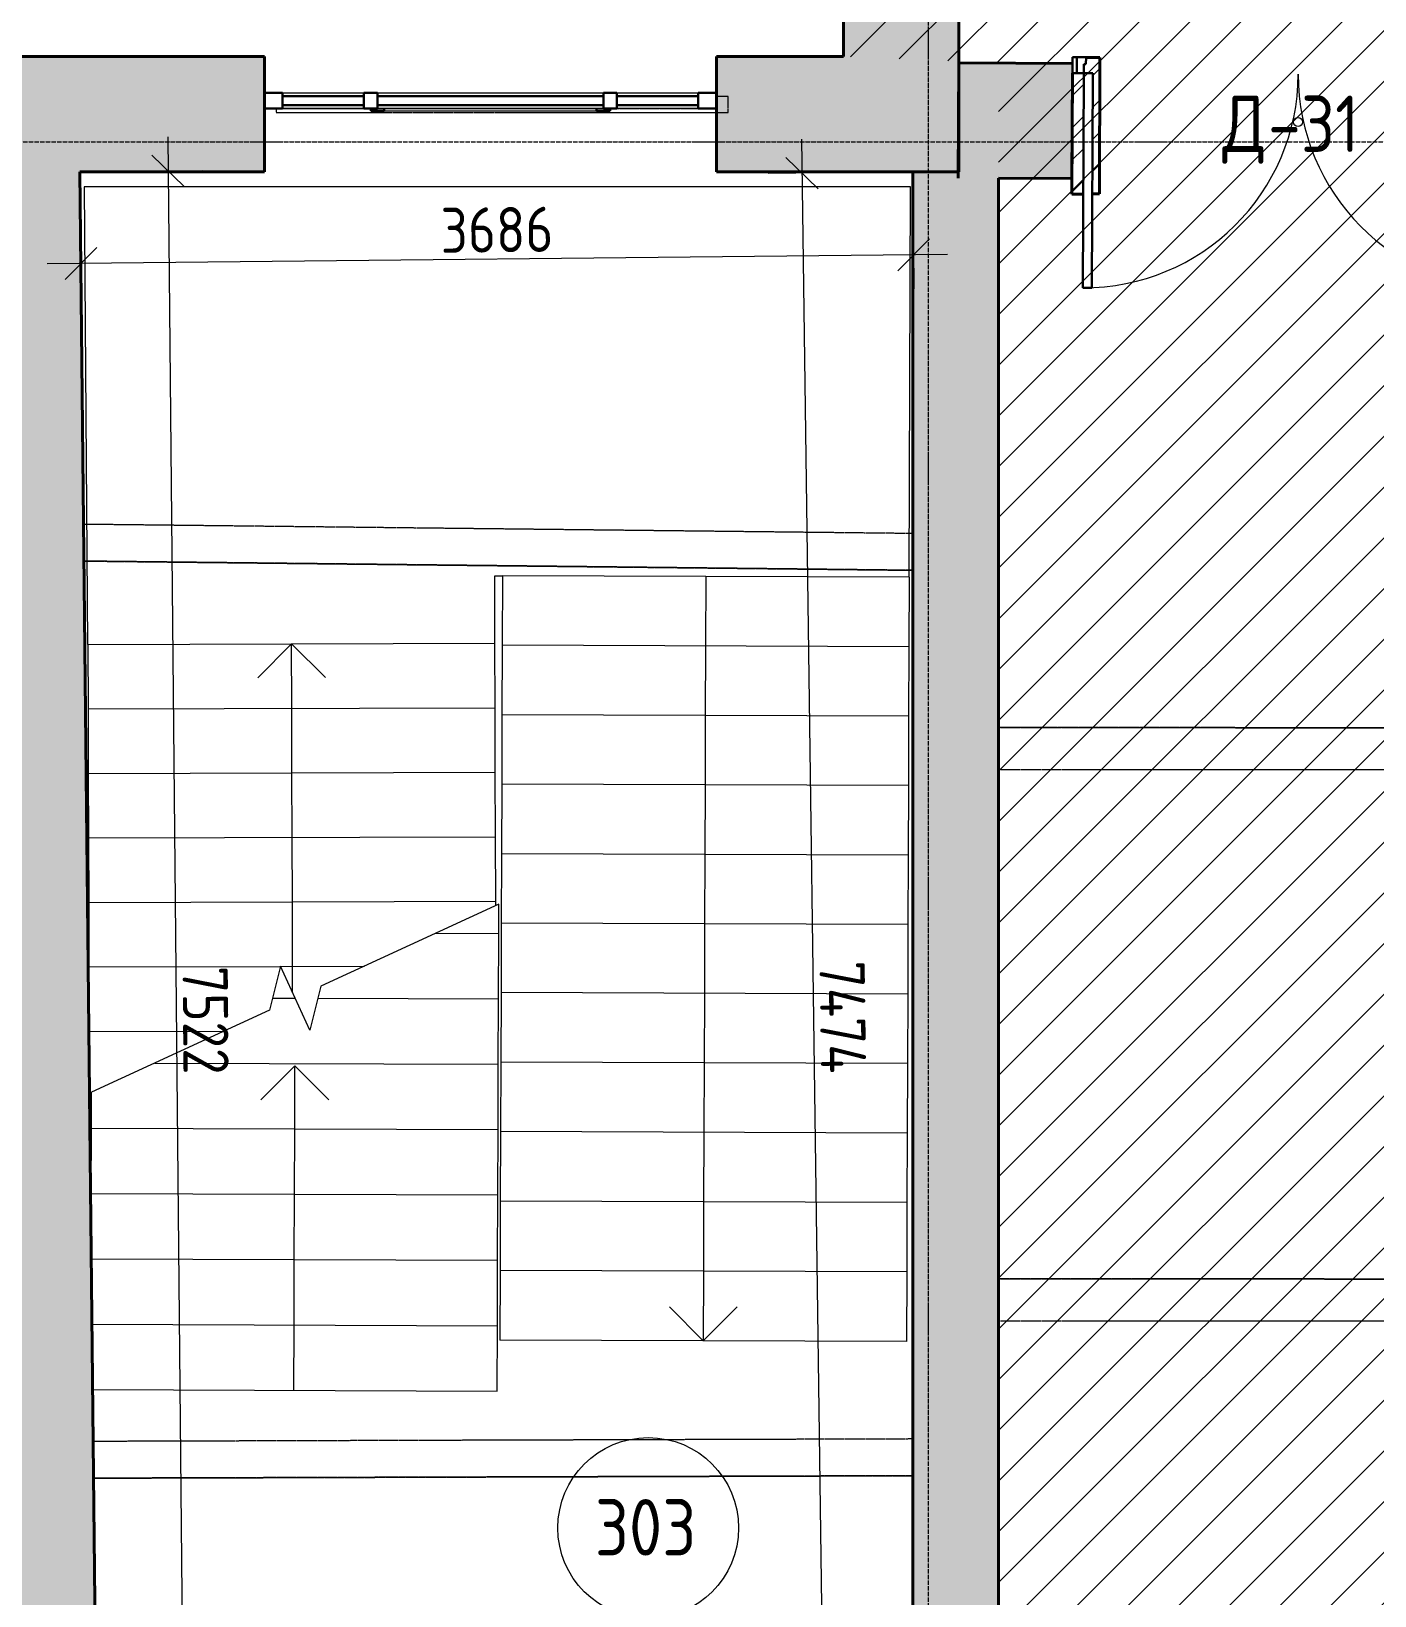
# Model space of a CAD drawing. Header units: millimetres. Extents: x -11886 to 379896, y -8130 to 47743.
# Drawn here: x 258416 to 264362, y 14271 to 21195 of the extents above; entities that cross this region are included whole.
import ezdxf

# ---------------------------------------------------------------- set-up
doc = ezdxf.new("R2010")
doc.units = ezdxf.units.MM
for name, pattern in [('ADSK_Линия сетки', [25, 20, -2.5, 0, -2.5]), ('ADSK_Сверху', [4.5, 3, -1.5]), ('ADSK_Снесено', [4.5, 3, -1.5])]:
    doc.linetypes.add(name, pattern=pattern)
for name, color, linetype, lineweight, true_color in [('_ Окна', 5, 'Continuous', 30, 0x0000ff), ('Витраж', 5, 'Continuous', 18, 0x0000ff), ('Двери', 5, 'Continuous', 18, 0x0000ff), ('Окна', 5, 'Continuous', 18, 0x0000ff), ('Панели витража', 5, 'Continuous', 18, 0x0000ff), ('Стены внутренние', 5, 'Continuous', 18, 0x0000ff), ('Стены наружные', 1, 'ADSK_Снесено', 18, 0xff0000)]:
    doc.layers.add(name, color=color, linetype=linetype, lineweight=lineweight, true_color=true_color)
for name, color, linetype, lineweight in [('Каркас', 7, 'Continuous', 18), ('Лестницы', 7, 'Continuous', 18), ('Марки дверей', 7, 'Continuous', 20), ('Марки помещений', 7, 'Continuous', 20), ('Оси', 7, 'Continuous', 9), ('Размеры', 7, 'Continuous', 9), ('Стены', 7, 'Continuous', 18), ('Стены разрез', 7, 'Continuous', 40), ('Стрелки вверх', 7, 'Continuous', 18)]:
    doc.layers.add(name, color=color, linetype=linetype, lineweight=lineweight)
doc.styles.add('GOST Common_1', font='GOST_Common.ttf', dxfattribs={"width": 0.9, "height": 200})
doc.styles.add('GOST Common_2', font='GOST_Common.ttf', dxfattribs={"width": 0.9, "height": 250})
doc.dimstyles.new('ADSK_Основной_2_мм_Округление_до_1_мм', dxfattribs={"dimscale": 304.8, "dimtxt": 201.142999, "dimasz": 0.463911, "dimexe": 0.492126, "dimexo": 0.492126, "dimgap": 0.098425, "dimtad": 1, "dimdec": 0, "dimdsep": 46, "dimtxsty": 'GOST Common_1', "dimblk1": 'OBLIQUE', "dimblk2": 'OBLIQUE', "dimsah": 1, "dimcen": 0.09, "dimdle": 0.492126, "dimazin": 2, "dimtfac": 1, "dimtdec": 4, "dimtix": 1, "dimtmove": 0, "dimatfit": 3, "dimfxl": 1, "dimtvp": 1, "dimtolj": 1, "dimtzin": 0, "dimlwd": 20, "dimlwe": 20, "dimarcsym": 2})

# ---------------------------------------------------------------- blocks, each defined once
blk = doc.blocks.new('Прямоугольный импост - 70х20_60мм-V1-03 План 3-го этажа')
at = {"layer": 'Витраж', "color": 161, "linetype": 'ADSK_Сверху', "true_color": 0xaaaaff}
for p, q in [((5965.7, 20818.9), (6435.7, 20818.9)), ((6435.7, 20748.9), (6435.7, 20818.9)), ((5965.7, 20748.9), (6435.7, 20748.9))]:
    blk.add_line(p, q, dxfattribs=at)
blk = doc.blocks.new('Прямоугольный импост - 70х20_60мм-1464263-03 План 3-го этажа')
at = {"layer": 'Витраж', "color": 161, "linetype": 'ADSK_Сверху', "true_color": 0xaaaaff}
for p, q in [((43940.6, 20773.6), (45000.6, 20773.6)), ((43940.6, 20703.6), (45000.6, 20703.6))]:
    blk.add_line(p, q, dxfattribs=at)
blk = doc.blocks.new('Прямоугольный импост - 70х20_60мм-V2-03 План 3-го этажа')
at = {"layer": 'Витраж', "color": 161, "linetype": 'ADSK_Сверху', "true_color": 0xaaaaff}
for p, q in [((4705.7, 20818.9), (4705.7, 20748.9)), ((4705.7, 20818.9), (5175.7, 20818.9)), ((4705.7, 20748.9), (5175.7, 20748.9))]:
    blk.add_line(p, q, dxfattribs=at)
blk = doc.blocks.new('Прямоугольный импост - 70х40_60мм-V4-03 План 3-го этажа')
at = {"layer": 'Витраж', "color": 161, "linetype": 'ADSK_Сверху', "true_color": 0xaaaaff}
for p, q in [((43522.8, 20703.6), (43522.8, 20686.5)), ((43522.8, 20686.5), (43992.8, 20686.5))]:
    blk.add_line(p, q, dxfattribs=at)
blk = doc.blocks.new('Прямоугольный импост - 70х40_60мм-V5-03 План 3-го этажа')
at = {"layer": 'Витраж', "color": 161, "linetype": 'ADSK_Сверху', "true_color": 0xaaaaff}
for p, q in [((45522.8, 20756.5), (45470.6, 20756.5)), ((45522.8, 20686.5), (45522.8, 20756.5)), ((45052.8, 20686.5), (45522.8, 20686.5))]:
    blk.add_line(p, q, dxfattribs=at)
blk = doc.blocks.new('Прямоугольный импост - 70х40_60мм-1464264-03 План 3-го этажа')
at = {"layer": 'Витраж', "color": 161, "linetype": 'ADSK_Сверху', "true_color": 0xaaaaff}
blk.add_line((43992.8, 20686.5), (45052.8, 20686.5), dxfattribs=at)
blk = doc.blocks.new('Системная панель - _AR_Стекло_40мм_привязка по центру-V137-03 План 3-го этажа')
at = {"layer": 'Панели витража', "lineweight": 30}
for p, q in [((180, 20), (-180, 20)), ((-180, 20), (-180, -20)), ((180, -20), (180, 20)), ((-180, -20), (180, -20))]:
    blk.add_line(p, q, dxfattribs=at)
blk = doc.blocks.new('Прямоугольный импост - 70х20_60мм-V138-03 План 3-го этажа')
at = {"layer": 'Витраж', "lineweight": 30}
for p, q in [((-80, 35), (0, 35)), ((-80, -35), (-80, 35)), ((0, 35), (0, -35)), ((0, -35), (-80, -35))]:
    blk.add_line(p, q, dxfattribs=at)
blk = doc.blocks.new('Прямоугольный импост - 70х20_60мм-V139-03 План 3-го этажа')
at = {"layer": 'Витраж', "lineweight": 30}
for p, q in [((0, 35), (-80, 35)), ((-80, 35), (-80, -35)), ((0, -35), (0, 35)), ((-80, -35), (0, -35))]:
    blk.add_line(p, q, dxfattribs=at)
blk = doc.blocks.new('Витраж-тент со смещением вовне - 60мм 30 сдвиг верхнее без сетки-1467094-03 План 3-го этажа')
at = {"layer": '_ Окна'}
for p, q in [((-530, -35), (-530, -45)), ((-530, -45), (-530, -35)), ((-470, -45), (-530, -45)), ((-470, -35), (-470, -45)), ((470, -35), (470, -45)), ((470, -45), (530, -45)), ((530, -45), (530, -35)), ((530, -45), (530, -35))]:
    blk.add_line(p, q, dxfattribs=at)
at = {"layer": 'Окна'}
blk.add_line((-470, -45), (470, -45), dxfattribs=at)
blk = doc.blocks.new('Системная панель - _AR_Стекло_40мм_привязка по центру-1464300-03 План 3-го этажа')
at = {"layer": 'Панели витража', "lineweight": 30}
for p, q in [((500, 20), (-500, 20)), ((-500, 20), (-500, -20)), ((500, -20), (500, 20)), ((-500, -20), (500, -20))]:
    blk.add_line(p, q, dxfattribs=at)
blk = doc.blocks.new('Прямоугольный импост - 70х60мм-V140-03 План 3-го этажа')
at = {"layer": 'Витраж', "lineweight": 30}
for p, q in [((-30, 35), (30, 35)), ((-30, -35), (-30, 35)), ((30, 35), (30, -35)), ((30, -35), (-30, -35))]:
    blk.add_line(p, q, dxfattribs=at)
blk = doc.blocks.new('Прямоугольный импост - 70х60мм-V110-03 План 3-го этажа')
at = {"layer": 'Витраж'}
for p, q in [((5995.7, 20818.9), (6355.7, 20818.9)), ((6355.7, 20748.9), (5995.7, 20748.9))]:
    blk.add_line(p, q, dxfattribs=at)
blk = doc.blocks.new('Прямоугольный импост - 70х60мм-1464265-03 План 3-го этажа')
at = {"layer": 'Витраж'}
for p, q in [((43970.6, 20773.6), (44970.6, 20773.6)), ((44970.6, 20703.6), (43970.6, 20703.6))]:
    blk.add_line(p, q, dxfattribs=at)
blk = doc.blocks.new('Новые проёмы 3 этаж - Новые проёмы 3 этаж-1676495-03 План 3-го этажа')
at = {"layer": 'Стены'}
h = blk.add_hatch(dxfattribs=at)
h.set_pattern_fill('FP_4', color=256, style=0, pattern_type=2)
h.set_pattern_definition([(45, (0, 0), (-70.71068, 70.71068), [])])
h.paths.add_polyline_path([(47096.3, 20860.3), (47136.3, 20860.1), (47133.8, 20325.4), (47166, 20325.7), (47167.5, 20929.5), (47106.6, 20929.7), (47106.4, 20900.2), (47096.4, 20900.2), (47096.3, 20860.4)])
h.paths.add_polyline_path([(47043.8, 20324.8), (47093.8, 20325.1), (47096.3, 20860.3), (47046.3, 20860.5), (47044.1, 20393.5)])
at = {"layer": 'Стены разрез'}
for p, q in [((47167.5, 20929.5), (47106.4, 20929.7)), ((47166, 20325.7), (47167.5, 20929.5)), ((47046.3, 20860.5), (47043.8, 20324.8)), ((47043.8, 20324.8), (47093.8, 20325.1)), ((47133.8, 20325.4), (47166, 20325.7))]:
    blk.add_line(p, q, dxfattribs=at)
blk = doc.blocks.new('AC_Дверь_Двупольная - Д-31 2000х2200h-2039733-03 План 3-го этажа')
at = {"layer": 'Двери', "lineweight": 30}
for p, q in [((-950, 738), (-910, 738)), ((-950, -212), (-950, 738)), ((-910, 738), (-910, -212)), ((950, 738), (910, 738)), ((910, 738), (910, -212)), ((950, -212), (950, 738)), ((-1000, -212), (-980, -212)), ((-1000, -282), (-1000, -212)), ((-980, -212), (-950, -212)), ((-980, -282), (-980, -212)), ((-980, -212), (-980, -282)), ((-910, -212), (-950, -212)), ((-950, -212), (-950, -252)), ((-950, -252), (-940, -252)), ((-940, -252), (-940, -282)), ((910, -212), (950, -212)), ((950, -252), (940, -252)), ((940, -252), (940, -282)), ((980, -212), (950, -212)), ((950, -212), (950, -252)), ((980, -282), (980, -212)), ((1000, -212), (980, -212)), ((980, -212), (980, -282)), ((1000, -282), (1000, -212)), ((-980, -282), (-1000, -282)), ((-940, -282), (-980, -282)), ((940, -282), (980, -282)), ((980, -282), (1000, -282))]:
    blk.add_line(p, q, dxfattribs=at)
at = {"layer": 'Двери'}
for centre, start, end in [((-950, -212), 360, 90), ((950, -212), 90, 180)]:
    blk.add_arc(centre, 950, start, end, dxfattribs=at)
blk = doc.blocks.new('ADSK_Марка_Помещение_ОдноЗначение - Номер-247393-03 План 3-го этажа')
at = {"layer": 'Марки помещений'}
blk.add_circle((0, 0), 4, dxfattribs=at)
blk = doc.blocks.new('ADSK_Марка_Дверь - Типоразмер_ADSK_Марка-58376-03 План 3-го этажа')
at = {"layer": 'Марки дверей', "lineweight": 9}
blk.add_circle((0, 0), 0.2, dxfattribs=at)
blk = doc.blocks.new('_Oblique')
at = {"color": 0, "linetype": 'ByBlock', "lineweight": -2}
blk.add_line((-0.5, -0.5), (0.5, 0.5), dxfattribs=at)
blk = doc.blocks.new('*D2404')
at = {"layer": 'Defpoints', "color": 0, "transparency": 16777216}
for p in [(262317.1, 20574.1), (258635.2, 20167.6), (258636.2, 20067.6)]:
    blk.add_point(p, dxfattribs=at)
at = {"layer": 'Размеры', "color": 0, "lineweight": 20, "transparency": 16777216}
for p, q in [((262318.7, 20424.1), (262322.5, 20056)), ((258634.6, 20217.6), (258633.6, 20317.6)), ((262470.9, 20207.5), (258485.2, 20166.1))]:
    blk.add_line(p, q, dxfattribs=at)
at = {"layer": 'Размеры', "color": 0, "lineweight": 20, "transparency": 16777216, "xscale": 141.4, "yscale": 141.4, "zscale": 141.4}
for p, rotation in [((258635.2, 20167.6), 180.5961270859606), ((262320.9, 20206), 0.5961270859606227)]:
    blk.add_blockref('_Oblique', p, dxfattribs=dict(at, rotation=rotation))
at = {"layer": 'Размеры', "color": 0, "lineweight": 20, "transparency": 16777216, "insert": (260476.7, 20316.8), "char_height": 200, "width": 605.475, "attachment_point": 5, "rotation": 0.59613, "style": 'GOST Common_1'}
blk.add_mtext('\\A1;3686', dxfattribs=at)
blk = doc.blocks.new('*D2418')
at = {"layer": 'Defpoints', "color": 0, "transparency": 16777216}
for p in [(262317.1, 20574.1), (261927.9, 13094.5), (262027.9, 13095.9)]:
    blk.add_point(p, dxfattribs=at)
at = {"layer": 'Размеры', "color": 0, "lineweight": 20, "transparency": 16777216}
for p, q in [((261824.4, 20717.4), (261930, 12944.5)), ((262167.1, 20572), (261676.5, 20565.4)), ((261877.9, 13093.9), (261777.9, 13092.5))]:
    blk.add_line(p, q, dxfattribs=at)
at = {"layer": 'Размеры', "color": 0, "lineweight": 20, "transparency": 16777216, "xscale": 141.4, "yscale": 141.4, "zscale": 141.4}
for p, rotation in [((261826.5, 20567.4), 90.7777945817102), ((261927.9, 13094.5), 270.7777945817102)]:
    blk.add_blockref('_Oblique', p, dxfattribs=dict(at, rotation=rotation))
at = {"layer": 'Размеры', "color": 0, "lineweight": 20, "transparency": 16777216, "insert": (262007.2, 16832.7), "char_height": 200, "width": 646.385, "attachment_point": 5, "rotation": 270.77779, "style": 'GOST Common_1'}
blk.add_mtext('\\A1;7474', dxfattribs=at)
blk = doc.blocks.new('*D2419')
at = {"layer": 'Defpoints', "color": 0, "transparency": 16777216}
for p in [(258630.9, 20574.1), (259045.8, 13055.4), (259093.3, 13055.9)]:
    blk.add_point(p, dxfattribs=at)
at = {"layer": 'Размеры', "color": 0, "lineweight": 20, "transparency": 16777216}
for p, q in [((259019.7, 20727.8), (259094.7, 12905.9)), ((258780.9, 20575.5), (259171.2, 20579.2)), ((259195.8, 13056.8), (259243.3, 13057.3))]:
    blk.add_line(p, q, dxfattribs=at)
at = {"layer": 'Размеры', "color": 0, "lineweight": 20, "transparency": 16777216, "xscale": 141.4, "yscale": 141.4, "zscale": 141.4}
for p, rotation in [((259021.2, 20577.8), 90.54927553453048), ((259093.3, 13055.9), 270.5492755345305)]:
    blk.add_blockref('_Oblique', p, dxfattribs=dict(at, rotation=rotation))
at = {"layer": 'Размеры', "color": 0, "lineweight": 20, "transparency": 16777216, "insert": (259187.2, 16818.1), "char_height": 200, "width": 605.475, "attachment_point": 5, "rotation": 270.54928, "style": 'GOST Common_1'}
blk.add_mtext('\\A1;7522', dxfattribs=at)

msp = doc.modelspace()

# ---------------------------------------------------------------- hatches: boundary and pattern name
at = {"lineweight": 13, "true_color": 0x636466, "transparency": 33554559}
h = msp.add_hatch(dxfattribs=at)
h.set_pattern_fill('ANSI31', color=251, scale=50)
h.set_pattern_definition([(45, (215977.25, 85026.59), (-112.2532, 112.2532), [])])
h.paths.add_polyline_path([(265910.66, 8682.3), (272191.2, 8682.3), (272009.87, 43909.21), (262010.47, 43909.21), (262010.47, 21084.06), (262697.11, 21054.57), (262698.93, 11328.12), (216748.38, 11328.12), (216748.38, 8679.25), (216267.75, 8679.25), (216267.75, 456.79), (224250.25, 422.02), (224250.25, 2336.48), (234949.9, 2336.48), (234949.9, -2582.57), (247313.65, -2582.57), (247313.65, 2335.74), (258014.19, 2256.79), (258014.19, 300.23), (265910.66, 300.23)])
at = {"layer": 'Стены внутренние', "true_color": 0xc0c0c0}
for points in [[(258329.22, 13048.53), (258709.2, 13052.18), (258630.94, 20574.06), (258250.92, 20574.06), (258328.23, 13143.35)], [(262317.11, 13099.82), (262697.11, 13104.97), (262697.11, 20545.02), (262518.11, 20545.85), (262518.11, 20574.06), (262317.11, 20574.06), (262317.11, 15170.85)]]:
    msp.add_hatch(color=9, dxfattribs=at).paths.add_polyline_path(points)
at = {"layer": 'Стены наружные', "linetype": 'Continuous', "true_color": 0xc0c0c0}
h = msp.add_hatch(color=9, dxfattribs=at)
h.paths.add_polyline_path([(262306.61, 21084.06), (262520.47, 21084.06), (262520.47, 22215.52), (262010.47, 22215.52), (262010.47, 21084.06)])
h.paths.add_polyline_path([(262399.83, 23985.52), (262520.47, 23985.52), (262520.47, 26210.51), (262010.47, 26210.51), (262010.47, 23985.52)])
h.paths.add_polyline_path([(262010.47, 27980.51), (262520.47, 27980.51), (262520.47, 30265.57), (262010.47, 30265.57), (262010.47, 29083.81)])
h.paths.add_polyline_path([(262010.47, 32035.57), (262520.47, 32035.57), (262520.47, 34281.62), (262010.47, 34281.62), (262010.47, 33578.46)])
h.paths.add_polyline_path([(262371.15, 36051.62), (262520.47, 36051.62), (262520.47, 43399.21), (262010.47, 43399.21), (262010.47, 36051.62), (262369.83, 36051.62)])
h = msp.add_hatch(color=9, dxfattribs=at)
h.paths.add_polyline_path([(262520.47, 20574.06), (262520.47, 21084.06), (261447.83, 21084.06), (261447.83, 20574.06), (262518.11, 20574.06)])
h.paths.add_polyline_path([(258348.71, 20574.06), (259447.83, 20574.06), (259447.83, 21084.06), (257568.04, 21084.06), (257568.04, 20574.06), (258348.15, 20574.06)])
h.paths.add_polyline_path([(255838.04, 20574.06), (255838.04, 21084.06), (254719.16, 21084.06), (254719.16, 20574.06), (255595.01, 20574.06)])
h = msp.add_hatch(color=9, dxfattribs=at)
h.paths.add_polyline_path([(265211.34, 20533.41), (265213.69, 21043.41), (265023.69, 21044.28), (265021.33, 20534.29)])
h.paths.add_polyline_path([(263021.35, 20543.52), (263023.51, 21053.52), (262520.47, 21055.84), (262520.47, 20574.06), (262518.24, 20574.06), (262518.11, 20545.85), (262697.11, 20545.02)])

# ---------------------------------------------------------------- linework, layer by layer
at = {"color": 251, "lineweight": 30, "true_color": 0x636466}
msp.add_lwpolyline([(262010.47, 21084.06), (262010.47, 43909.21), (272009.87, 43909.21), (272191.2, 8682.3), (265910.66, 8682.3), (265910.66, 300.23), (258014.19, 300.23), (258014.19, 2256.79), (247213.23, 2336.48), (247313.65, 2335.74), (247313.65, -2582.57), (234949.9, -2582.57), (234949.9, 2336.48), (224250.25, 2336.48), (224250.25, 422.02), (216267.75, 456.79), (216267.75, 8679.25)], dxfattribs=at)
at = {"layer": 'Каркас', "color": 253, "linetype": 'ADSK_Сверху', "true_color": 0xb2b2b2}
for p, q in [((258647.18, 19013.29), (258648.87, 18850.66)), ((262317.11, 18972.53), (258647.18, 19013.29)), ((262317.11, 18809.92), (262317.11, 18972.53)), ((258648.87, 18850.66), (262317.11, 18809.92)), ((262697.11, 18113.8), (262697.11, 17928.3)), ((265388.36, 18112.64), (262697.11, 18113.8)), ((262697.11, 17928.3), (265387.94, 17927.14)), ((262697.11, 15673.8), (262697.11, 15488.3)), ((265382.91, 15672.65), (262697.11, 15673.8)), ((262697.11, 15488.3), (265382.49, 15487.15)), ((262317.11, 14965.1), (258689.41, 14954.25)), ((262317.11, 14802.49), (262317.11, 14965.1)), ((258689.41, 14954.25), (258691.1, 14791.65)), ((258691.1, 14791.65), (262317.11, 14802.49))]:
    msp.add_line(p, q, dxfattribs=at)
at = {"layer": 'Каркас', "color": 253, "linetype": 'ADSK_Сверху', "true_color": 0xaaaaaa}
for p, q in [((258648.87, 18850.66), (258647.18, 19013.29)), ((262317.11, 18972.53), (258647.18, 19013.29)), ((262317.11, 18972.53), (262317.11, 18809.92)), ((262317.11, 18809.92), (258648.87, 18850.66)), ((262697.11, 17928.3), (262697.11, 18113.8)), ((262697.11, 18113.8), (265388.36, 18112.64)), ((262697.11, 17928.3), (265387.94, 17927.14)), ((262697.11, 15488.3), (262697.11, 15673.8)), ((262697.11, 15673.8), (265382.91, 15672.65)), ((262697.11, 15488.3), (265382.49, 15487.15)), ((262317.11, 14965.1), (258689.41, 14954.25)), ((262317.11, 14965.1), (262317.11, 14802.49)), ((258691.1, 14791.65), (258689.41, 14954.25)), ((262317.11, 14802.49), (258691.1, 14791.65))]:
    msp.add_line(p, q, dxfattribs=at)
at = {"layer": 'Лестницы'}
for p, q in [((258649.56, 20507.63), (258664.59, 18482.08)), ((262306.61, 20507.63), (258649.56, 20507.63)), ((262300.63, 18779.24), (262306.61, 20507.63)), ((260466.85, 18785.59), (260500.98, 18785.47)), ((260467.73, 18487.39), (260466.85, 18785.59)), ((260500.98, 18785.47), (260499.91, 18477.98)), ((262300.97, 18779.24), (260500.98, 18785.47)), ((262300.97, 18779.24), (260500.98, 18785.47)), ((262300.97, 18779.24), (262299.9, 18471.74)), ((258667.73, 18482.09), (260467.73, 18487.39)), ((258667.73, 18482.09), (260467.73, 18487.39)), ((260468.57, 18201.79), (260467.73, 18487.39)), ((258664.59, 18482.08), (258667.73, 18482.09)), ((258668.57, 18196.49), (258667.73, 18482.09)), ((260499.91, 18477.98), (260498.85, 18170.48)), ((262299.9, 18471.74), (260499.91, 18477.98)), ((262299.9, 18471.74), (260499.91, 18477.98)), ((262299.9, 18471.74), (262298.84, 18164.25)), ((258668.57, 18196.49), (260468.57, 18201.79)), ((258668.57, 18196.49), (260468.57, 18201.79)), ((258669.42, 17910.89), (258668.57, 18196.49)), ((260469.41, 17916.19), (260468.57, 18201.79)), ((260498.85, 18170.48), (260497.78, 17862.98)), ((262298.84, 18164.25), (260498.85, 18170.48)), ((262298.84, 18164.25), (260498.85, 18170.48)), ((262298.84, 18164.25), (262297.77, 17856.75)), ((258669.42, 17910.89), (260469.41, 17916.19)), ((258669.42, 17910.89), (260469.41, 17916.19)), ((258670.26, 17625.29), (258669.42, 17910.89)), ((260470.25, 17630.59), (260469.41, 17916.19)), ((260497.78, 17862.98), (260496.72, 17555.48)), ((262297.77, 17856.75), (260497.78, 17862.98)), ((262297.77, 17856.75), (260497.78, 17862.98)), ((262297.77, 17856.75), (262296.71, 17549.25)), ((258670.26, 17625.29), (260470.25, 17630.59)), ((258670.26, 17625.29), (260470.25, 17630.59)), ((258671.1, 17339.69), (258670.26, 17625.29)), ((260471.09, 17344.99), (260470.25, 17630.59)), ((260496.72, 17555.48), (260495.65, 17247.98)), ((262296.71, 17549.25), (260496.72, 17555.48)), ((262296.71, 17549.25), (260496.72, 17555.48)), ((262296.71, 17549.25), (262295.64, 17241.75)), ((258671.1, 17339.69), (260471.09, 17344.99)), ((258671.1, 17339.69), (260471.09, 17344.99)), ((258671.94, 17054.09), (258671.1, 17339.69)), ((260484.85, 17332.69), (259696.88, 16968.56)), ((260471.15, 17326.35), (260471.09, 17344.99)), ((260484.4, 17202.31), (260484.85, 17332.69)), ((260495.65, 17247.98), (260494.59, 16940.49)), ((262295.64, 17241.75), (260495.65, 17247.98)), ((262295.64, 17241.75), (260495.65, 17247.98)), ((262295.64, 17241.75), (262294.58, 16934.25)), ((260204.81, 17203.28), (260484.4, 17202.31)), ((260204.81, 17203.28), (260484.4, 17202.31)), ((260483.4, 16913.01), (260484.4, 17202.31)), ((258671.94, 17054.09), (259517.52, 17056.58)), ((258671.94, 17054.09), (259517.52, 17056.58)), ((258672.78, 16768.49), (258671.94, 17054.09)), ((259517.86, 17057.97), (259469.93, 16863.7)), ((259648.95, 16774.29), (259517.86, 17057.97)), ((259518.5, 17056.59), (259889.72, 17057.68)), ((259518.5, 17056.59), (259889.72, 17057.68)), ((259696.88, 16968.56), (259648.95, 16774.29)), ((259482.96, 16916.48), (259583.4, 16916.13)), ((259482.96, 16916.48), (259583.4, 16916.13)), ((259683.85, 16915.78), (260483.4, 16913.01)), ((259683.85, 16915.78), (260483.4, 16913.01)), ((260482.4, 16623.72), (260483.4, 16913.01)), ((260494.59, 16940.49), (260493.52, 16632.99)), ((262294.58, 16934.25), (260494.59, 16940.49)), ((262294.58, 16934.25), (260494.59, 16940.49)), ((262294.58, 16934.25), (262293.51, 16626.75)), ((259469.93, 16863.7), (258681.96, 16499.57)), ((258672.78, 16768.49), (259267.71, 16770.25)), ((258672.78, 16768.49), (259267.71, 16770.25)), ((258673.62, 16482.89), (258672.78, 16768.49)), ((258962, 16628.98), (260482.4, 16623.72)), ((258962, 16628.98), (260482.4, 16623.72)), ((260481.4, 16334.42), (260482.4, 16623.72)), ((260493.52, 16632.99), (260492.46, 16325.49)), ((262293.51, 16626.75), (260493.52, 16632.99)), ((262293.51, 16626.75), (260493.52, 16632.99)), ((262293.51, 16626.75), (262292.45, 16319.26)), ((258673.62, 16482.89), (258681.9, 16482.92)), ((258673.62, 16482.89), (258681.9, 16482.92)), ((258673.67, 16467.51), (258673.62, 16482.89)), ((258681.41, 16340.65), (258681.96, 16499.57)), ((258680.4, 16051.35), (258681.41, 16340.65)), ((258681.41, 16340.65), (260481.4, 16334.42)), ((258681.41, 16340.65), (260481.4, 16334.42)), ((260480.39, 16045.12), (260481.4, 16334.42)), ((260492.46, 16325.49), (260491.39, 16017.99)), ((262292.45, 16319.26), (260492.46, 16325.49)), ((262292.45, 16319.26), (260492.46, 16325.49)), ((262292.45, 16319.26), (262291.38, 16011.76)), ((258676.48, 16197.3), (258680.91, 16197.31)), ((258676.48, 16197.3), (258680.91, 16197.31)), ((258679.8, 15877.78), (258680.4, 16051.35)), ((258680.4, 16051.35), (260480.39, 16045.12)), ((258680.4, 16051.35), (260480.39, 16045.12)), ((260479.39, 15755.82), (260480.39, 16045.12)), ((260491.39, 16017.99), (260490.33, 15710.49)), ((262291.38, 16011.76), (260491.39, 16017.99)), ((262291.38, 16011.76), (260491.39, 16017.99)), ((262291.38, 16011.76), (262290.32, 15704.26)), ((258681.01, 15762.05), (260479.39, 15755.82)), ((258681.01, 15762.05), (260479.39, 15755.82)), ((260478.39, 15466.52), (260479.39, 15755.82)), ((260490.33, 15710.49), (260489.27, 15403)), ((262290.32, 15704.26), (260490.33, 15710.49)), ((262290.32, 15704.26), (260490.33, 15710.49)), ((262290.32, 15704.26), (262289.25, 15396.76)), ((258684.02, 15472.74), (260478.39, 15466.52)), ((258684.02, 15472.74), (260478.39, 15466.52)), ((260477.39, 15177.22), (260478.39, 15466.52)), ((262289.25, 15396.76), (260489.27, 15403)), ((258687.03, 15183.42), (260477.39, 15177.22)), ((258687.03, 15183.42), (260477.39, 15177.22)), ((260477.48, 15177.22), (260477.44, 15190.93))]:
    msp.add_line(p, q, dxfattribs=at)
at = {"layer": 'Оси', "linetype": 'ADSK_Линия сетки'}
for p, q in [((262387.16, -5309.21), (262387.16, 44684.79)), ((204891.03, 20706.79), (273118.97, 20706.79))]:
    msp.add_line(p, q, dxfattribs=at)
at = {"layer": 'Стены внутренние', "color": 18, "lineweight": 40, "true_color": 0x000000}
for p, q in [((258709.2, 13052.18), (258630.94, 20574.06)), ((262317.11, 20574.06), (262317.11, 13099.82)), ((262697.11, 13104.97), (262697.11, 20545.02))]:
    msp.add_line(p, q, dxfattribs=at)
at = {"layer": 'Стены наружные', "color": 18, "linetype": 'Continuous', "lineweight": 40, "true_color": 0x000000}
for p, q in [((262010.47, 22215.52), (262010.47, 21084.06)), ((262520.47, 20574.06), (262520.47, 22215.52)), ((259447.83, 21084.06), (257568.04, 21084.06)), ((259447.83, 20574.06), (259447.83, 21084.06)), ((262010.47, 21084.06), (261447.83, 21084.06)), ((261447.83, 21084.06), (261447.83, 20574.06)), ((262520.47, 21055.84), (262518.11, 20545.85)), ((263023.71, 21053.52), (262520.47, 21055.84)), ((263021.35, 20543.52), (263023.51, 21010.52)), ((258630.94, 20574.06), (259447.83, 20574.06)), ((261447.83, 20574.06), (262520.47, 20574.06)), ((262697.11, 20545.02), (263021.35, 20543.52))]:
    msp.add_line(p, q, dxfattribs=at)
at = {"layer": 'Стрелки вверх'}
for p, q in [((261400.97, 18782.36), (261399.91, 18474.86)), ((259567.73, 18484.74), (259418.17, 18334.3)), ((259568.57, 18199.14), (259567.73, 18484.74)), ((259567.73, 18484.74), (259718.17, 18335.18)), ((261399.91, 18474.86), (261398.84, 18167.36)), ((259569.41, 17913.54), (259568.57, 18199.14)), ((261398.84, 18167.36), (261397.78, 17859.86)), ((259570.25, 17627.94), (259569.41, 17913.54)), ((261397.78, 17859.86), (261396.71, 17552.37)), ((259571.09, 17342.34), (259570.25, 17627.94)), ((261396.71, 17552.37), (261395.65, 17244.87)), ((259571.94, 17056.74), (259571.09, 17342.34)), ((261395.65, 17244.87), (261394.58, 16937.37)), ((259572.28, 16940.21), (259571.94, 17056.74)), ((261394.58, 16937.37), (261393.52, 16629.87)), ((261393.52, 16629.87), (261392.45, 16322.37)), ((259582.37, 16616.13), (259431.85, 16466.65)), ((259581.4, 16337.53), (259582.37, 16616.13)), ((259582.37, 16616.13), (259731.85, 16465.61)), ((259580.4, 16048.24), (259581.4, 16337.53)), ((261392.45, 16322.37), (261391.39, 16014.87)), ((259579.4, 15758.94), (259580.4, 16048.24)), ((261391.39, 16014.87), (261390.32, 15707.38)), ((259578.4, 15469.64), (259579.4, 15758.94)), ((261390.32, 15707.38), (261389.26, 15399.88)), ((261389.26, 15399.88), (261239.78, 15550.4)), ((261389.26, 15399.88), (261539.78, 15549.36)), ((259577.39, 15180.34), (259578.4, 15469.64))]:
    msp.add_line(p, q, dxfattribs=at)

# ---------------------------------------------------------------- block references
at = {"layer": '_ Окна'}
msp.add_blockref('Витраж-тент со смещением вовне - 60мм 30 сдвиг верхнее без сетки-1467094-03 План 3-го этажа', (260447.83, 20888.63), dxfattribs=at)
at = {"layer": 'Витраж', "color": 161, "linetype": 'ADSK_Сверху', "true_color": 0xaaaaff}
for name, p in [('Прямоугольный импост - 70х20_60мм-V2-03 План 3-го этажа', (254742.09, 104.76)), ('Прямоугольный импост - 70х20_60мм-1464263-03 План 3-го этажа', (215977.25, 150)), ('Прямоугольный импост - 70х20_60мм-V1-03 План 3-го этажа', (255012.09, 104.76)), ('Прямоугольный импост - 70х40_60мм-V4-03 План 3-го этажа', (215977.25, 150)), ('Прямоугольный импост - 70х40_60мм-V5-03 План 3-го этажа', (215977.25, 150)), ('Прямоугольный импост - 70х40_60мм-1464264-03 План 3-го этажа', (215977.25, 150))]:
    msp.add_blockref(name, p, dxfattribs=at)
at = {"layer": 'Витраж', "rotation": 180}
msp.add_blockref('Прямоугольный импост - 70х20_60мм-V139-03 План 3-го этажа', (259447.83, 20888.63), dxfattribs=at)
at = {"layer": 'Витраж'}
for name, p in [('Прямоугольный импост - 70х60мм-V110-03 План 3-го этажа', (253532.09, 104.76)), ('Прямоугольный импост - 70х60мм-1464265-03 План 3-го этажа', (215977.25, 150)), ('Прямоугольный импост - 70х60мм-V110-03 План 3-го этажа', (255012.09, 104.76))]:
    msp.add_blockref(name, p, dxfattribs=at)
at = {"layer": 'Витраж', "extrusion": (0, 0, -1), "rotation": 180}
for name, p in [('Прямоугольный импост - 70х60мм-V140-03 План 3-го этажа', (-259917.83, 20888.63)), ('Прямоугольный импост - 70х60мм-V140-03 План 3-го этажа', (-260977.83, 20888.63)), ('Прямоугольный импост - 70х20_60мм-V138-03 План 3-го этажа', (-261447.83, 20888.63))]:
    msp.add_blockref(name, p, dxfattribs=at)
at = {"layer": 'Двери', "rotation": 179.7354599844082}
msp.add_blockref('AC_Дверь_Двупольная - Д-31 2000х2200h-2039733-03 План 3-го этажа', (264022.52, 20793.9), dxfattribs=at)
at = {"layer": 'Марки дверей', "xscale": 99.99999999999993, "yscale": 99.99999999999993, "zscale": 99.99999999999993}
msp.add_blockref('ADSK_Марка_Дверь - Типоразмер_ADSK_Марка-58376-03 План 3-го этажа', (264022.52, 20793.9), dxfattribs=at)
at = {"layer": 'Марки помещений', "xscale": 99.99999999999993, "yscale": 99.99999999999993, "zscale": 99.99999999999993}
msp.add_blockref('ADSK_Марка_Помещение_ОдноЗначение - Номер-247393-03 План 3-го этажа', (261146.18, 14571.51), dxfattribs=at)
at = {"layer": 'Панели витража'}
for name, p in [('Системная панель - _AR_Стекло_40мм_привязка по центру-V137-03 План 3-го этажа', (259707.83, 20888.63)), ('Системная панель - _AR_Стекло_40мм_привязка по центру-1464300-03 План 3-го этажа', (260447.83, 20888.63)), ('Системная панель - _AR_Стекло_40мм_привязка по центру-V137-03 План 3-го этажа', (261187.83, 20888.63))]:
    msp.add_blockref(name, p, dxfattribs=at)
at = {"layer": 'Стены'}
msp.add_blockref('Новые проёмы 3 этаж - Новые проёмы 3 этаж-1676495-03 План 3-го этажа', (215977.25, 150), dxfattribs=at)

# ---------------------------------------------------------------- texts
at = {"layer": 'Марки дверей', "lineweight": 9, "char_height": 250, "attachment_point": 1, "style": 'GOST Common_2'}
for s, insert, width in [('\\fGOST Common|b0|i0|c204|p34|;\\W.9;Д', (263686.64, 20910.92), 245.3164), ('-31', (263889.05, 20910.92), 526.7087)]:
    msp.add_mtext(s, dxfattribs=dict(at, insert=insert, width=width))
at = {"layer": 'Марки помещений', "lineweight": 9, "insert": (260909.92, 14699.23), "char_height": 250, "width": 584.4302, "attachment_point": 1, "style": 'GOST Common_2'}
msp.add_mtext('303', dxfattribs=at)

# ---------------------------------------------------------------- dimensions: what is measured, and where the dimension line sits
at = {"layer": 'Размеры', "lineweight": 20}
for base, p1, p2, angle, override, picture, middle in [((259093.29, 13055.86), (258630.94, 20574.06), (259045.77, 13055.4), 270.549276, {"dimpost": '<>', "dimfxl": 7530.08935}, '*D2419', (259187.23, 16818.08)), ((261927.93, 13094.53), (262317.11, 20574.06), (262027.9, 13095.89), 270.777795, {"dimpost": '<>', "dimfxl": 7483.759148}, '*D2418', (262007.19, 16832.73)), ((258635.17, 20167.61), (262317.11, 20574.06), (258636.21, 20067.63), 0.596127, {"dimpost": '<>', "dimfxl": 3715.571758}, '*D2404', (260476.7, 20316.78))]:
    dim = msp.add_linear_dim(base=base, p1=p1, p2=p2, angle=angle, dimstyle='ADSK_Основной_2_мм_Округление_до_1_мм', override=override, dxfattribs=at)
    dim.commit()
    dim.dimension.update_dxf_attribs({"geometry": picture, "text_midpoint": middle})

doc.saveas('drawing.dxf')
